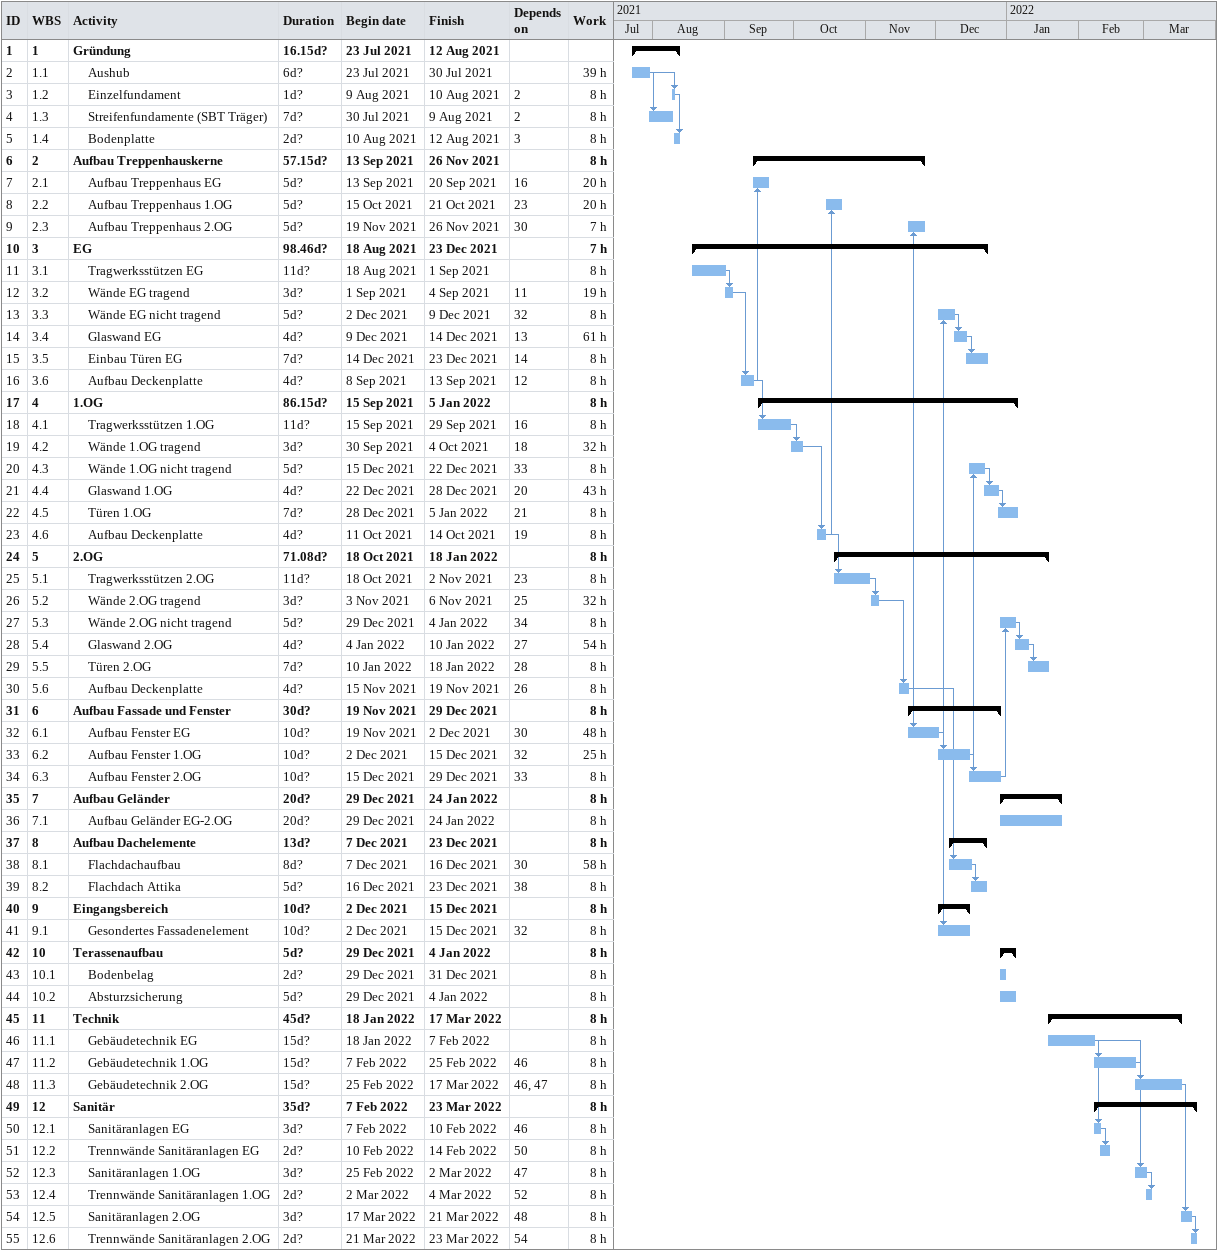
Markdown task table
| ID | WBS | Task | Duration | Start | Finish | Predecessors | Work (h) |
|---|---|---|---|---|---|---|---|
| 1 | 1 | **Gründung** | 16.15d? | 2021-07-23 | 2021-08-12 |  |  |
| 2 | 1.1 | Aushub | 6d? | 2021-07-23 | 2021-07-30 |  | 39 |
| 3 | 1.2 | Einzelfundament | 1d? | 2021-08-09 | 2021-08-10 | 2 | 8 |
| 4 | 1.3 | Streifenfundamente (SBT Träger) | 7d? | 2021-07-30 | 2021-08-09 | 2 | 8 |
| 5 | 1.4 | Bodenplatte | 2d? | 2021-08-10 | 2021-08-12 | 3 | 8 |
| 6 | 2 | **Aufbau Treppenhauskerne** | 57.15d? | 2021-09-13 | 2021-11-26 |  | 8 |
| 7 | 2.1 | Aufbau Treppenhaus EG | 5d? | 2021-09-13 | 2021-09-20 | 16 | 20 |
| 8 | 2.2 | Aufbau Treppenhaus 1.OG | 5d? | 2021-10-15 | 2021-10-21 | 23 | 20 |
| 9 | 2.3 | Aufbau Treppenhaus 2.OG | 5d? | 2021-11-19 | 2021-11-26 | 30 | 7 |
| 10 | 3 | **EG** | 98.46d? | 2021-08-18 | 2021-12-23 |  | 7 |
| 11 | 3.1 | Tragwerksstützen EG | 11d? | 2021-08-18 | 2021-09-01 |  | 8 |
| 12 | 3.2 | Wände EG tragend | 3d? | 2021-09-01 | 2021-09-04 | 11 | 19 |
| 13 | 3.3 | Wände EG nicht tragend | 5d? | 2021-12-02 | 2021-12-09 | 32 | 8 |
| 14 | 3.4 | Glaswand EG | 4d? | 2021-12-09 | 2021-12-14 | 13 | 61 |
| 15 | 3.5 | Einbau Türen EG | 7d? | 2021-12-14 | 2021-12-23 | 14 | 8 |
| 16 | 3.6 | Aufbau Deckenplatte | 4d? | 2021-09-08 | 2021-09-13 | 12 | 8 |
| 17 | 4 | **1.OG** | 86.15d? | 2021-09-15 | 2022-01-05 |  | 8 |
| 18 | 4.1 | Tragwerksstützen 1.OG | 11d? | 2021-09-15 | 2021-09-29 | 16 | 8 |
| 19 | 4.2 | Wände 1.OG tragend | 3d? | 2021-09-30 | 2021-10-04 | 18 | 32 |
| 20 | 4.3 | Wände 1.OG nicht tragend | 5d? | 2021-12-15 | 2021-12-22 | 33 | 8 |
| 21 | 4.4 | Glaswand 1.OG | 4d? | 2021-12-22 | 2021-12-28 | 20 | 43 |
| 22 | 4.5 | Türen 1.OG | 7d? | 2021-12-28 | 2022-01-05 | 21 | 8 |
| 23 | 4.6 | Aufbau Deckenplatte | 4d? | 2021-10-11 | 2021-10-14 | 19 | 8 |
| 24 | 5 | **2.OG** | 71.08d? | 2021-10-18 | 2022-01-18 |  | 8 |
| 25 | 5.1 | Tragwerksstützen 2.OG | 11d? | 2021-10-18 | 2021-11-02 | 23 | 8 |
| 26 | 5.2 | Wände 2.OG tragend | 3d? | 2021-11-03 | 2021-11-06 | 25 | 32 |
| 27 | 5.3 | Wände 2.OG nicht tragend | 5d? | 2021-12-29 | 2022-01-04 | 34 | 8 |
| 28 | 5.4 | Glaswand 2.OG | 4d? | 2022-01-04 | 2022-01-10 | 27 | 54 |
| 29 | 5.5 | Türen 2.OG | 7d? | 2022-01-10 | 2022-01-18 | 28 | 8 |
| 30 | 5.6 | Aufbau Deckenplatte | 4d? | 2021-11-15 | 2021-11-19 | 26 | 8 |
| 31 | 6 | **Aufbau Fassade und Fenster** | 30d? | 2021-11-19 | 2021-12-29 |  | 8 |
| 32 | 6.1 | Aufbau Fenster EG | 10d? | 2021-11-19 | 2021-12-02 | 30 | 48 |
| 33 | 6.2 | Aufbau Fenster 1.OG | 10d? | 2021-12-02 | 2021-12-15 | 32 | 25 |
| 34 | 6.3 | Aufbau Fenster 2.OG | 10d? | 2021-12-15 | 2021-12-29 | 33 | 8 |
| 35 | 7 | **Aufbau Geländer** | 20d? | 2021-12-29 | 2022-01-24 |  | 8 |
| 36 | 7.1 | Aufbau Geländer EG-2.OG | 20d? | 2021-12-29 | 2022-01-24 |  | 8 |
| 37 | 8 | **Aufbau Dachelemente** | 13d? | 2021-12-07 | 2021-12-23 |  | 8 |
| 38 | 8.1 | Flachdachaufbau | 8d? | 2021-12-07 | 2021-12-16 | 30 | 58 |
| 39 | 8.2 | Flachdach Attika | 5d? | 2021-12-16 | 2021-12-23 | 38 | 8 |
| 40 | 9 | **Eingangsbereich** | 10d? | 2021-12-02 | 2021-12-15 |  | 8 |
| 41 | 9.1 | Gesondertes Fassadenelement | 10d? | 2021-12-02 | 2021-12-15 | 32 | 8 |
| 42 | 10 | **Terassenaufbau** | 5d? | 2021-12-29 | 2022-01-04 |  | 8 |
| 43 | 10.1 | Bodenbelag | 2d? | 2021-12-29 | 2021-12-31 |  | 8 |
| 44 | 10.2 | Absturzsicherung | 5d? | 2021-12-29 | 2022-01-04 |  | 8 |
| 45 | 11 | **Technik** | 45d? | 2022-01-18 | 2022-03-17 |  | 8 |
| 46 | 11.1 | Gebäudetechnik EG | 15d? | 2022-01-18 | 2022-02-07 |  | 8 |
| 47 | 11.2 | Gebäudetechnik 1.OG | 15d? | 2022-02-07 | 2022-02-25 | 46 | 8 |
| 48 | 11.3 | Gebäudetechnik 2.OG | 15d? | 2022-02-25 | 2022-03-17 | 46, 47 | 8 |
| 49 | 12 | **Sanitär** | 35d? | 2022-02-07 | 2022-03-23 |  | 8 |
| 50 | 12.1 | Sanitäranlagen EG | 3d? | 2022-02-07 | 2022-02-10 | 46 | 8 |
| 51 | 12.2 | Trennwände Sanitäranlagen EG | 2d? | 2022-02-10 | 2022-02-14 | 50 | 8 |
| 52 | 12.3 | Sanitäranlagen 1.OG | 3d? | 2022-02-25 | 2022-03-02 | 47 | 8 |
| 53 | 12.4 | Trennwände Sanitäranlagen 1.OG | 2d? | 2022-03-02 | 2022-03-04 | 52 | 8 |
| 54 | 12.5 | Sanitäranlagen 2.OG | 3d? | 2022-03-17 | 2022-03-21 | 48 | 8 |
| 55 | 12.6 | Trennwände Sanitäranlagen 2.OG | 2d? | 2022-03-21 | 2022-03-23 | 54 | 8 |
